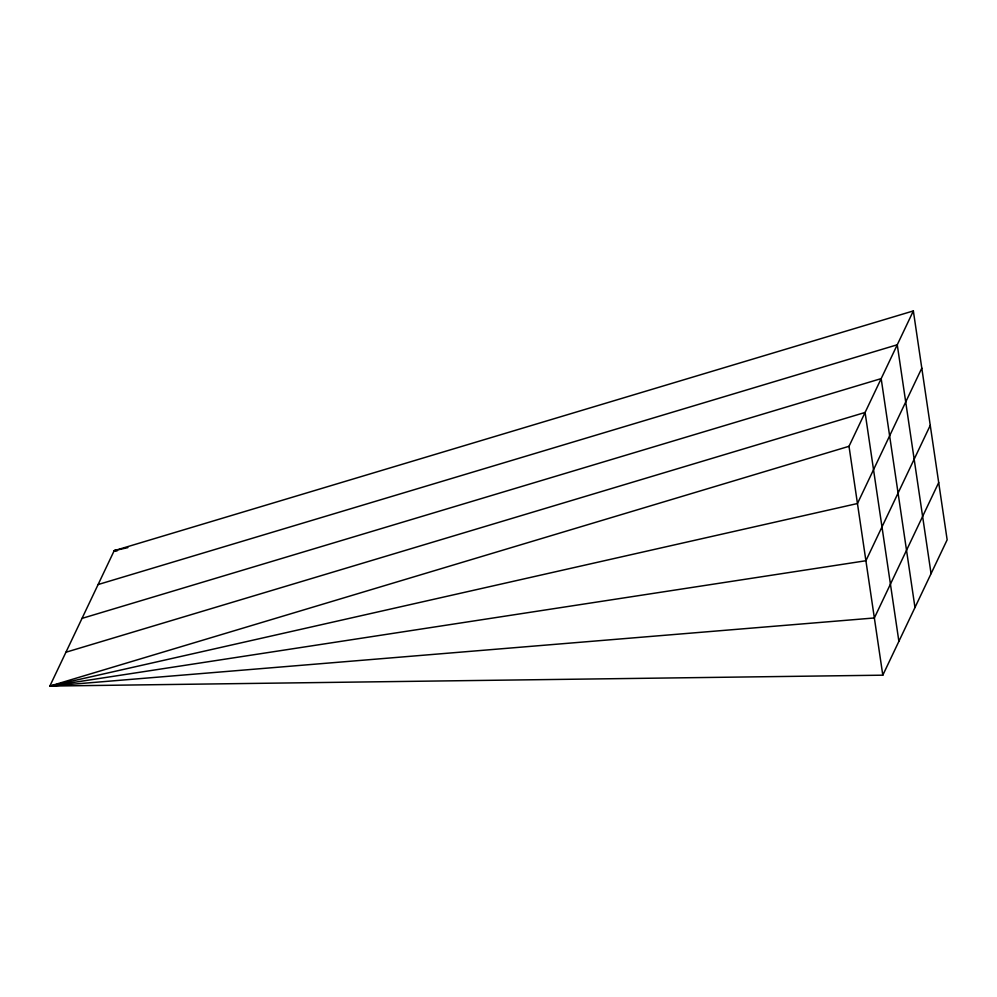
<?xml version="1.0" encoding="UTF-8"?>
<svg xmlns="http://www.w3.org/2000/svg" width="997" height="997" viewBox="0 0 997 997"><rect width="100%" height="100%" fill="white"/><g stroke="black" fill="none" stroke-linecap="round" stroke-linejoin="round"><path stroke-width="1.5" d="M882.806 675.181L849.008 446.307L913.352 310.927L114.194 550.693L49.85 686.073L882.806 675.181L947.15 539.813L913.352 310.927M921.801 368.142L857.457 503.522L49.85 686.073L874.357 617.966L938.7 482.585M930.251 425.37L865.907 560.738L49.85 686.073L849.008 446.307M98.117 584.541L897.263 344.775L931.061 573.649M82.028 618.389L881.174 378.611L914.972 607.497M65.939 652.225L865.084 412.459L898.883 641.345M127.865 547.615L114.194 550.693L117.31 550.656M117.272 550.219L114.194 550.693L117.297 550.444"/></g></svg>
